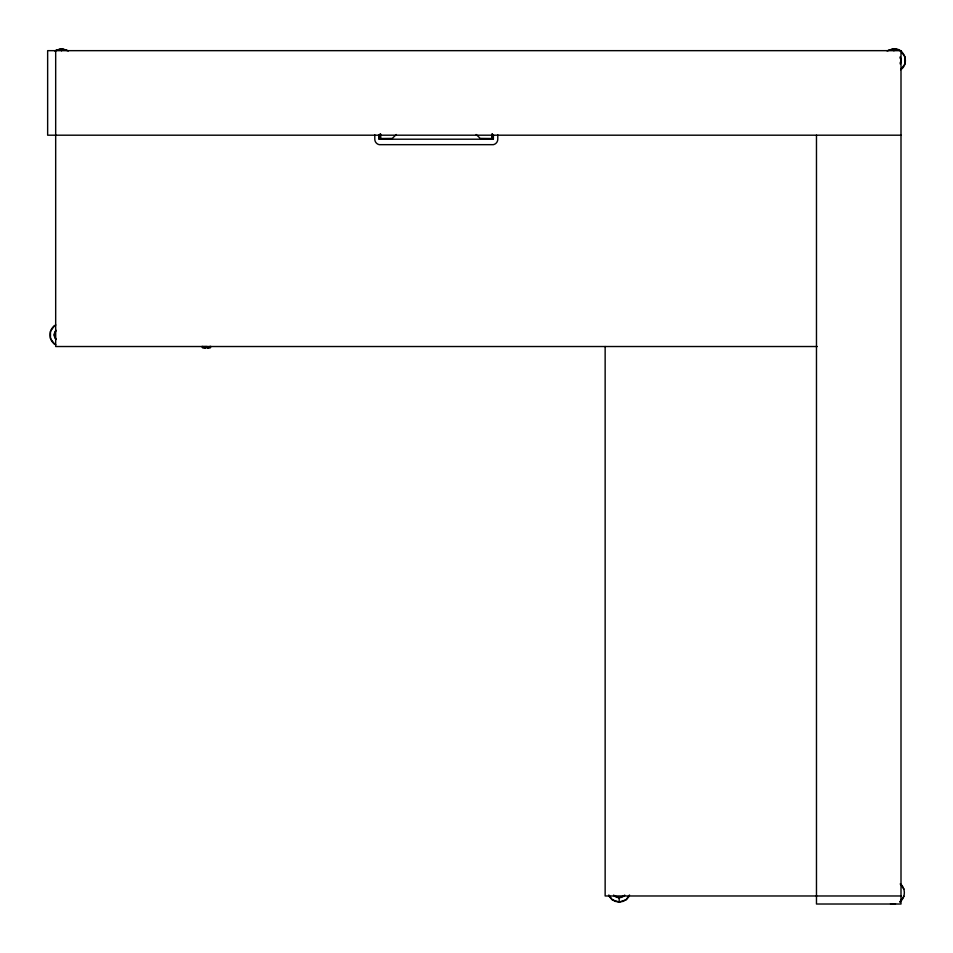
<?xml version="1.0" encoding="UTF-8"?>
<svg xmlns="http://www.w3.org/2000/svg" width="953" height="953" viewBox="0 0 953 953"><rect width="100%" height="100%" fill="white"/><g stroke="black" fill="none" stroke-linecap="round" stroke-linejoin="round"><path stroke-width="1.43" d="M900.251 63.994L901.121 61.6L900.251 56.656M55.798 331.013L54.19 334.896L55.798 338.791M900.168 62.922L901.24 60.325L900.168 57.728M54.69 325.497L50.461 331.31L50.461 338.494L54.69 344.307M900.74 69.724L904.957 63.911L904.957 56.727L900.74 50.926L893.902 48.698L888.184 50.414M629.528 894.986L626.002 899.835L619.176 902.05L615.197 901.347L611.707 899.334L609.11 896.237M899.692 902.074L903.92 896.273M55.989 330.25C53.654 332.728 53.654 337.076 55.989 339.542M901.371 69.224C909.543 62.791 904.302 48.389 893.902 48.698L887.076 50.926M624.703 895.07C622.142 898.56 616.198 898.56 613.637 895.07M629.242 896.237L626.645 899.334L623.143 901.347L619.176 902.05L612.338 899.835L608.824 894.986M900.335 901.586C905.684 897.095 905.684 888.267 900.335 883.776M396.317 134.516L392.255 138.411L379.985 138.53L379.985 134.123M55.798 50.414L61.516 48.698L67.246 50.414M55.798 324.985C48.138 328.666 48.138 341.126 55.798 344.807M613.994 895.617L619.176 897.762L624.358 895.617M54.69 50.926L61.516 48.698L68.354 50.926M895.51 903.837L890.495 903.885M202.62 346.558L201.798 346.57L207.242 346.57M209.422 346.57L211.066 346.57L209.994 346.558M205.467 347.619L204.156 347.619L205.657 347.619M901.002 135.195L47.65 135.195L47.65 50.664L901.002 50.664L901.002 904.016L816.471 904.016L816.471 135.195M817.305 346.523L55.679 346.523L55.679 50.664M207.397 347.619L208.707 347.619L207.206 347.619M204.847 347.619C194.877 347.607 218.011 347.631 208.016 347.607M901.002 895.975L605.143 895.975L605.143 346.523M476.178 134.516L480.252 138.411L492.51 138.53L492.51 134.123M900.394 884.241L903.92 889.089M893.902 48.698L893.902 50.843M619.176 897.762L619.176 902.05M497.788 134.873L497.788 139.209A5.575 5.575 0 0 1 493.38 144.665L379.211 144.665A5.575 5.575 0 0 1 374.791 139.209L374.791 134.873M493.38 134.873L493.38 139.209L379.02 139.209L379.02 134.873M493.13 134.873L493.13 139.209M492.213 134.123L492.213 138.53M491.796 134.123L491.796 138.53M380.712 134.123L380.712 138.53M380.283 134.123L380.283 138.53M379.211 134.873L379.211 139.209M206.039 346.57L206.039 347.619M61.516 48.698L61.516 50.843"/></g></svg>
